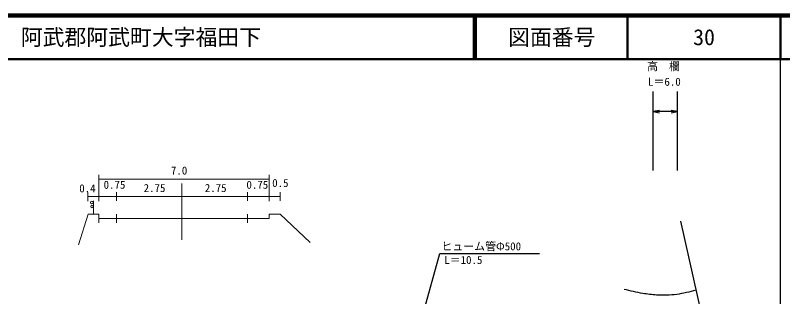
# Model space of a CAD drawing. Units: millimetres, scale not verified. Extents: x 40000 to 680000, y 20000 to 380000.
# Drawn here: x 403760 to 579500, y 315565 to 380000 of the extents above; entities that cross this region are included whole.
import ezdxf
from ezdxf.enums import TextEntityAlignment as Align

# ---------------------------------------------------------------- set-up
doc = ezdxf.new("R2010")
doc.units = ezdxf.units.MM
doc.header["$LTSCALE"] = 1000
for name, color, linetype, lineweight in [('M-BGD', 7, 'Continuous', 25), ('M-BMK-SRVR', 3, 'Continuous', 25), ('M-STR-HTXT', 7, 'Continuous', 13), ('M-STR-STR3', 7, 'Continuous', 25), ('M-TTL', 2, 'Continuous', 140), ('M-TTL-BAND', 7, 'Continuous', 25), ('M-TTL-LINE', 7, 'Continuous', 50)]:
    doc.layers.add(name, color=color, linetype=linetype, lineweight=lineweight)
doc.layers.add('M-TTL-TXT', color=7, linetype='Continuous')
doc.styles.add('ＭＳ ゴシック', font='')
doc.styles.get('ＭＳ ゴシック').set_extended_font_data('MS Gothic')

# ---------------------------------------------------------------- blocks, each defined once
blk = doc.blocks.new('open_arrow')
at = {"color": 0, "linetype": 'Continuous', "lineweight": -2}
blk.add_lwpolyline([(7.5, 1.25), (0, 0), (7.5, -1.25)], dxfattribs=at)

msp = doc.modelspace()

# ---------------------------------------------------------------- linework, layer by layer
at = {"layer": 'M-BGD'}
msp.add_open_spline([(559627, 317044), (558178, 316661), (556728, 316278), (555251, 316076), (553729, 315868), (552177, 315852), (550637, 315943), (549565, 316007), (548499, 316122), (547443, 316298), (546026, 316535), (544627, 316882), (543229, 317230)], degree=3, knots=[0, 0, 0, 0, 1, 1, 1, 2, 2, 2, 3, 3, 3, 4, 4, 4, 4], dxfattribs=at)
at = {"layer": 'M-BMK-SRVR'}
msp.add_line((556067, 332845), (563776, 298628), dxfattribs=at)
at = {"layer": 'M-STR-HTXT'}
for p, q in [((422848, 343470), (422848, 337446)), ((461898, 343481), (461898, 337428)), ((422848, 342481), (461898, 342481)), ((441898, 328555), (441898, 341481)), ((420395, 339459), (420395, 337459)), ((426898, 339481), (426898, 337481)), ((456898, 339481), (456898, 337481)), ((464398, 337481), (464398, 339481)), ((420395, 338481), (464398, 338481)), ((421661, 337537), (421666, 334470)), ((420401, 334468), (418202, 327429)), ((422917, 334472), (420401, 334468)), ((422917, 334472), (422917, 333497)), ((426898, 334481), (426898, 332481)), ((456898, 334481), (456898, 332481)), ((461898, 334481), (464398, 334481)), ((461898, 333481), (461898, 334481)), ((471311, 327980), (464398, 334481)), ((422917, 333497), (422917, 332481)), ((422919, 333481), (424398, 333481)), ((424398, 333481), (461898, 333481))]:
    msp.add_line(p, q, dxfattribs=at)
for centre in [(421296, 337134), (421315, 336233)]:
    msp.add_circle(centre, 300, dxfattribs=at)
at = {"layer": 'M-STR-STR3'}
for p, q in [((549829, 344477), (549829, 362551)), ((555425, 344477), (555425, 362551)), ((555425, 357948), (549829, 357948)), ((490157, 286253), (500988, 325448)), ((500988, 325448), (523778, 325448))]:
    msp.add_line(p, q, dxfattribs=at)
at = {"layer": 'M-TTL'}
msp.add_line((680000, 380000), (40000, 380000), dxfattribs=at)
at = {"layer": 'M-TTL-BAND'}
msp.add_line((579000, 20000), (579000, 370000), dxfattribs=at)
at = {"layer": 'M-TTL-LINE'}
for p, q in [((508747, 380000), (508747, 370000)), ((509247, 380000), (509247, 370000)), ((543997, 380000), (543997, 370000)), ((579000, 380000), (579000, 370000)), ((40000, 370000), (680000, 370000))]:
    msp.add_line(p, q, dxfattribs=at)

# ---------------------------------------------------------------- block references
at = {"layer": 'M-STR-STR3', "xscale": 193, "yscale": 193}
msp.add_blockref('open_arrow', (549829, 357948), dxfattribs=at)
at = {"layer": 'M-STR-STR3', "xscale": 193, "yscale": 193, "rotation": 180}
msp.add_blockref('open_arrow', (555425, 357948), dxfattribs=at)

# ---------------------------------------------------------------- texts
at = {"layer": 'M-STR-HTXT', "style": 'ＭＳ ゴシック'}
for s, p in [('7.0', (439398, 342981)), ('0.4', (418399, 338906)), ('0.75', (423977, 339730)), ('2.75', (433148, 338981)), ('2.75', (447148, 338981)), ('0.75', (456684, 339730)), ('0.5', (462588, 340137))]:
    msp.add_text(s, height=1833, dxfattribs=at).set_placement(p, align=Align.BOTTOM_LEFT)
at = {"layer": 'M-STR-STR3', "style": 'ＭＳ ゴシック'}
for s, p in [('高\u3000欄', (548458, 368327)), ('L＝6.0', (548672, 364789)), ('ヒューム管Φ500', (501344, 327093)), ('L＝10.5', (501995, 323971))]:
    msp.add_text(s, height=1833, dxfattribs=at).set_placement(p, align=Align.MIDDLE_LEFT)
at = {"layer": 'M-TTL-TXT', "style": 'ＭＳ ゴシック'}
msp.add_text('阿武郡阿武町大字福田下', height=3666, dxfattribs=at).set_placement((405024, 375000), align=Align.MIDDLE_LEFT)
for s, p in [('図面番号', (526622, 375000)), ('30', (561497, 375000))]:
    msp.add_text(s, height=3666, dxfattribs=at).set_placement(p, align=Align.MIDDLE_CENTER)

doc.saveas('drawing.dxf')
